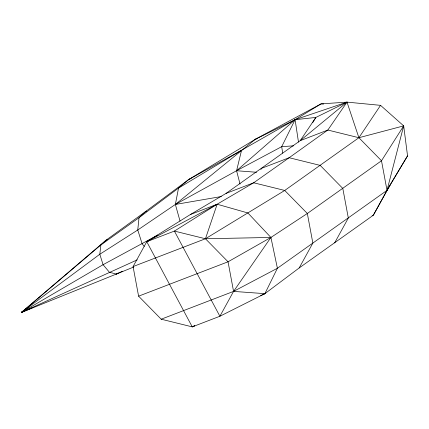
<?xml version="1.0" encoding="UTF-8"?>
<svg xmlns="http://www.w3.org/2000/svg" width="429" height="429" viewBox="0 0 429 429"><rect width="100%" height="100%" fill="white"/><g stroke="black" fill="none" stroke-linecap="round" stroke-linejoin="round"><path stroke-width="0.64" d="M133.076 266.565L205.448 238.755L284.733 190.455L358.891 137.72L403.678 125.879L387.012 190.363L373.337 215.224L299.179 267.953L264.897 293.661L219.895 316.253L192.251 326.877L161.197 319.203L138.594 296.166L133.076 266.565L146.75 241.704L190.422 214.505L226.035 193.404L300.198 140.669L347.007 102.123L380.555 105.346L403.678 125.879L407.55 155.883L387.012 190.363L277.407 268.264L233.569 291.393L161.197 319.203M260.87 169.503L261.508 168.345L289.151 157.722L327.836 130.046L347.007 102.123L358.891 137.72L381.494 160.757L387.012 190.363L390.379 184.427M299.179 267.953L312.854 243.093L307.336 213.492L284.733 190.455L253.678 182.781L226.035 193.404M334.647 242.894L348.321 218.034L342.803 188.433L320.2 165.396L289.151 157.722L253.678 182.781L217.154 204.22L174.394 231.081L146.75 241.704L192.251 326.877L194.675 325.772M390.363 184.47L373.337 215.224L372.109 215.696M312.752 122.581L315.851 117.439L347.007 102.123L321.037 103.888L255.4 139.237L188.663 179.558L145.49 211.615L105.904 240.299L21.45 312.43L133.757 267.015M390.685 183.891L407.55 155.883M403.678 125.879L381.494 160.757L307.336 213.492L270.913 237.446L228.051 261.792L138.594 296.166M380.555 105.346L358.891 137.72L327.836 130.046L300.198 140.669L315.851 117.439L295.098 119.686L255.4 139.237L175.37 204.451L137.757 230.003L99.812 254.252L21.45 312.43L32.497 307.684M323.697 104.016L321.037 103.888L295.098 119.686L241.57 150.23L188.663 179.558L178.523 188.09L139.034 217.696L100.895 244.932L21.45 312.43L137.237 259.856M28.325 307.148L21.45 312.43L23.831 311.202M24.26 310.628L21.45 312.43L103.073 264.693L157.802 235.065M107.695 239.425L105.904 240.299L100.895 244.932L99.812 254.252L103.073 264.693L109.427 272.27L116.452 274.093L118.136 273.016M192.251 326.877L194.637 325.686M116.452 274.093L122.442 271.23M146.697 211.052L145.49 211.615L139.034 217.696L137.757 230.003L142.149 243.838L144.246 246.359M260.66 295.602L264.897 293.661L277.407 268.264L270.913 237.446L247.898 212.982L217.154 204.22L190.422 214.505M188.663 179.558L191.103 178.469M263.036 294.38L264.897 293.661L233.569 291.393L219.895 316.253L174.394 231.081L205.448 238.755L270.913 237.446L233.569 291.393L228.051 261.792L205.448 238.755L217.154 204.22L146.75 241.704L148.08 241.629M255.4 139.237L257.287 138.562M347.007 102.123L295.098 119.686L236.577 170.737L175.37 204.451L180.046 221.107M221.332 196.541L175.37 204.451L178.523 188.09L241.57 150.23L236.577 170.737L240.036 184.052M293.667 145.822L281.697 146.664L236.577 170.737L256.596 172.27M282.69 153.142L281.697 146.664L295.098 119.686L298.487 142.144"/></g></svg>
